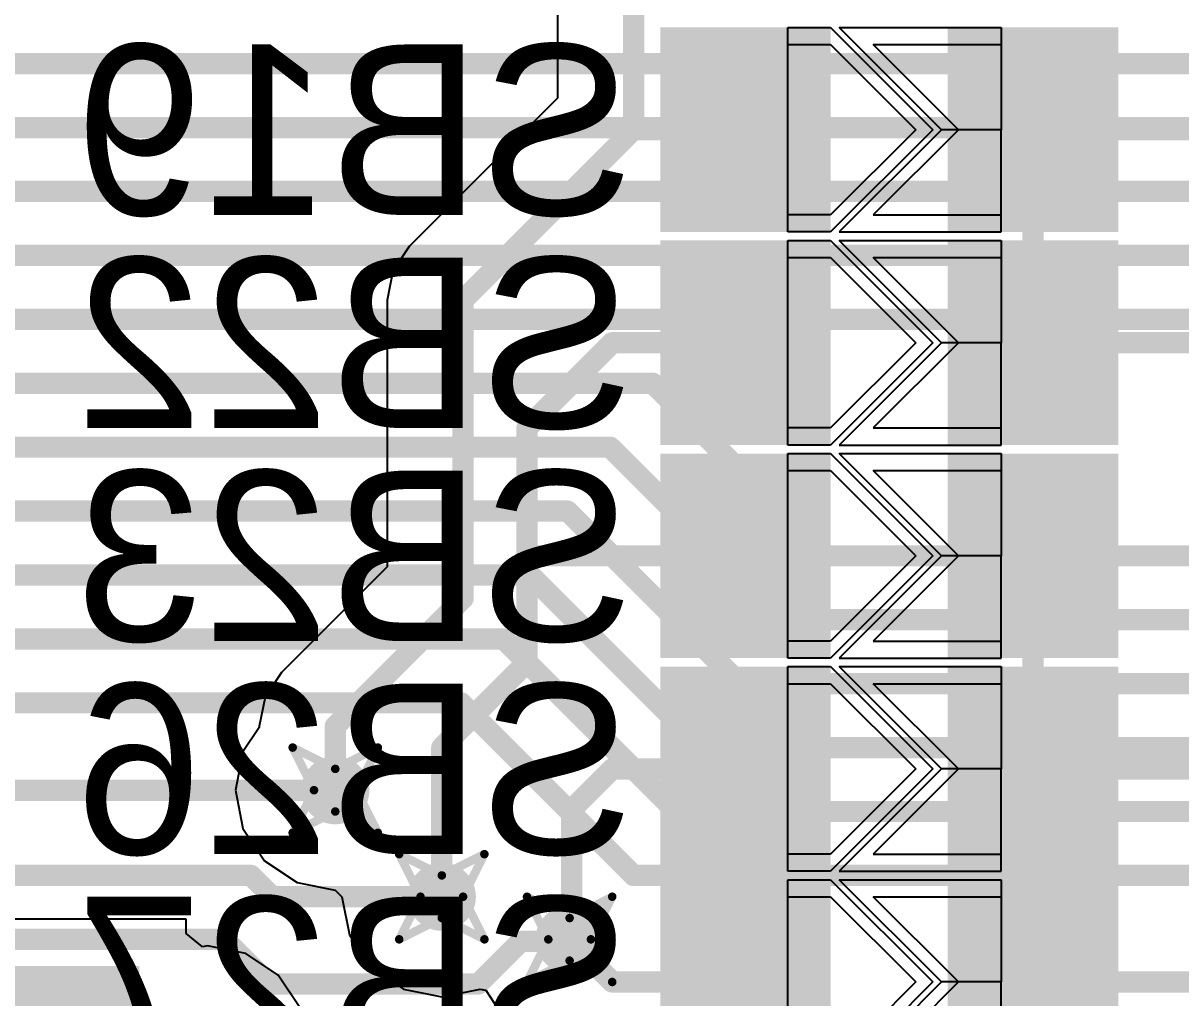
# Model space of a CAD drawing. Header units: millimetres. Extents: x 2.26 to 6.57, y 1.2 to 4.64.
# Drawn here: x 4.005 to 4.2767, y 2.4494 to 2.6781 of the extents above; entities that cross this region are included whole.
import ezdxf

# ---------------------------------------------------------------- set-up
doc = ezdxf.new("R2010")
doc.units = ezdxf.units.MM
doc.header["$MEASUREMENT"] = 0
for name, color, linetype in [('BottomLayer', 5, 'Continuous'), ('BottomOverlay', 54, 'Continuous'), ('BottomPaste', 16, 'Continuous'), ('BottomSolder', 6, 'Continuous'), ('DrillDrawing', 1, 'Continuous'), ('MultiLayer', 9, 'Continuous'), ('TopLayer', 1, 'Continuous'), ('ViaHoleLayer', 16, 'Continuous')]:
    doc.layers.add(name, color=color, linetype=linetype)

# ---------------------------------------------------------------- blocks, each defined once
blk = doc.blocks.new('JP2_SMD_B_10')
at = {"layer": 'BottomLayer'}
for p, q in [((-0.02625, 0.02), (-0.02625, 0)), ((0.00375, 0.02), (-0.02625, 0.02)), ((-0.01625, 0), (0.00375, 0.02)), ((-0.00625, 0), (0.01375, 0.02)), ((0.01375, 0.02), (0.02375, 0.02)), ((0.02375, 0.02), (0.02375, -0.02)), ((-0.02625, -0.02), (-0.02625, 0)), ((-0.02625, 0), (-0.01625, 0)), ((-0.02625, 0), (-0.01625, 0)), ((-0.01625, 0), (0.00375, -0.02)), ((0.01375, -0.02), (-0.00625, 0)), ((0.00375, -0.02), (-0.02625, -0.02)), ((0.02375, -0.02), (0.01375, -0.02))]:
    blk.add_line(p, q, dxfattribs=at)
for points in [[(-0.01775, 0.02), (-0.04975, 0.02), (-0.01775, -0.02), (-0.04975, -0.02)], [(0.04975, 0.02), (0.01775, 0.02), (0.04975, -0.02), (0.01775, -0.02)]]:
    blk.add_solid(points, dxfattribs=at)
at = {"layer": 'BottomPaste'}
for p, q in [((-0.02625, 0.02), (-0.02625, 0)), ((0.00375, 0.02), (-0.02625, 0.02)), ((-0.01625, 0), (0.00375, 0.02)), ((-0.00625, 0), (0.01375, 0.02)), ((0.01375, 0.02), (0.02375, 0.02)), ((0.02375, 0.02), (0.02375, -0.02)), ((-0.02625, -0.02), (-0.02625, 0)), ((-0.02625, 0), (-0.01625, 0)), ((-0.02625, 0), (-0.01625, 0)), ((-0.01625, 0), (0.00375, -0.02)), ((0.01375, -0.02), (-0.00625, 0)), ((0.00375, -0.02), (-0.02625, -0.02)), ((0.02375, -0.02), (0.01375, -0.02))]:
    blk.add_line(p, q, dxfattribs=at)
for points in [[(-0.01775, 0.02), (-0.04975, 0.02), (-0.01775, -0.02), (-0.04975, -0.02)], [(0.04975, 0.02), (0.01775, 0.02), (0.04975, -0.02), (0.01775, -0.02)]]:
    blk.add_solid(points, dxfattribs=at)
at = {"layer": 'BottomSolder'}
for p, q in [((-0.02625, 0.024), (-0.02625, 0)), ((0.01175, 0.024), (-0.02625, 0.024)), ((-0.01225, 0), (0.01175, 0.024)), ((-0.01025, 0), (0.01375, 0.024)), ((0.01375, 0.024), (0.02375, 0.024)), ((0.02375, 0.024), (0.02375, -0.024)), ((-0.02625, -0.024), (-0.02625, 0)), ((-0.02625, 0), (-0.01225, 0)), ((-0.02625, 0), (-0.01225, 0)), ((-0.01225, 0), (0.01175, -0.024)), ((0.01375, -0.024), (-0.01025, 0)), ((0.01175, -0.024), (-0.02625, -0.024)), ((0.02375, -0.024), (0.01375, -0.024))]:
    blk.add_line(p, q, dxfattribs=at)
for points in [[(-0.01375, 0.024), (-0.05375, 0.024), (-0.01375, -0.024), (-0.05375, -0.024)], [(0.05375, 0.024), (0.01375, 0.024), (0.05375, -0.024), (0.01375, -0.024)]]:
    blk.add_solid(points, dxfattribs=at)
blk = doc.blocks.new('JP2_SMD_B_33')
at = {"layer": 'BottomLayer'}
for p, q in [((-0.02625, 0.02), (-0.02625, 0)), ((0.00375, 0.02), (-0.02625, 0.02)), ((-0.01625, 0), (0.00375, 0.02)), ((-0.00625, 0), (0.01375, 0.02)), ((0.01375, 0.02), (0.02375, 0.02)), ((0.02375, 0.02), (0.02375, -0.02)), ((-0.02625, -0.02), (-0.02625, 0)), ((-0.02625, 0), (-0.01625, 0)), ((-0.02625, 0), (-0.01625, 0)), ((-0.01625, 0), (0.00375, -0.02)), ((0.01375, -0.02), (-0.00625, 0)), ((0.00375, -0.02), (-0.02625, -0.02)), ((0.02375, -0.02), (0.01375, -0.02))]:
    blk.add_line(p, q, dxfattribs=at)
for points in [[(-0.01775, 0.02), (-0.04975, 0.02), (-0.01775, -0.02), (-0.04975, -0.02)], [(0.04975, 0.02), (0.01775, 0.02), (0.04975, -0.02), (0.01775, -0.02)]]:
    blk.add_solid(points, dxfattribs=at)
at = {"layer": 'BottomPaste'}
for p, q in [((-0.02625, 0.02), (-0.02625, 0)), ((0.00375, 0.02), (-0.02625, 0.02)), ((-0.01625, 0), (0.00375, 0.02)), ((-0.00625, 0), (0.01375, 0.02)), ((0.01375, 0.02), (0.02375, 0.02)), ((0.02375, 0.02), (0.02375, -0.02)), ((-0.02625, -0.02), (-0.02625, 0)), ((-0.02625, 0), (-0.01625, 0)), ((-0.02625, 0), (-0.01625, 0)), ((-0.01625, 0), (0.00375, -0.02)), ((0.01375, -0.02), (-0.00625, 0)), ((0.00375, -0.02), (-0.02625, -0.02)), ((0.02375, -0.02), (0.01375, -0.02))]:
    blk.add_line(p, q, dxfattribs=at)
for points in [[(-0.01775, 0.02), (-0.04975, 0.02), (-0.01775, -0.02), (-0.04975, -0.02)], [(0.04975, 0.02), (0.01775, 0.02), (0.04975, -0.02), (0.01775, -0.02)]]:
    blk.add_solid(points, dxfattribs=at)
at = {"layer": 'BottomSolder'}
for p, q in [((-0.02625, 0.024), (-0.02625, 0)), ((0.01175, 0.024), (-0.02625, 0.024)), ((-0.01225, 0), (0.01175, 0.024)), ((-0.01025, 0), (0.01375, 0.024)), ((0.01375, 0.024), (0.02375, 0.024)), ((0.02375, 0.024), (0.02375, -0.024)), ((-0.02625, -0.024), (-0.02625, 0)), ((-0.02625, 0), (-0.01225, 0)), ((-0.02625, 0), (-0.01225, 0)), ((-0.01225, 0), (0.01175, -0.024)), ((0.01375, -0.024), (-0.01025, 0)), ((0.01175, -0.024), (-0.02625, -0.024)), ((0.02375, -0.024), (0.01375, -0.024))]:
    blk.add_line(p, q, dxfattribs=at)
for points in [[(-0.01375, 0.024), (-0.05375, 0.024), (-0.01375, -0.024), (-0.05375, -0.024)], [(0.05375, 0.024), (0.01375, 0.024), (0.05375, -0.024), (0.01375, -0.024)]]:
    blk.add_solid(points, dxfattribs=at)
blk = doc.blocks.new('JP2_SMD_B_36')
at = {"layer": 'BottomLayer'}
for p, q in [((-0.02625, 0.02), (-0.02625, 0)), ((0.00375, 0.02), (-0.02625, 0.02)), ((-0.01625, 0), (0.00375, 0.02)), ((-0.00625, 0), (0.01375, 0.02)), ((0.01375, 0.02), (0.02375, 0.02)), ((0.02375, 0.02), (0.02375, -0.02)), ((-0.02625, -0.02), (-0.02625, 0)), ((-0.02625, 0), (-0.01625, 0)), ((-0.02625, 0), (-0.01625, 0)), ((-0.01625, 0), (0.00375, -0.02)), ((0.01375, -0.02), (-0.00625, 0)), ((0.00375, -0.02), (-0.02625, -0.02)), ((0.02375, -0.02), (0.01375, -0.02))]:
    blk.add_line(p, q, dxfattribs=at)
for points in [[(-0.01775, 0.02), (-0.04975, 0.02), (-0.01775, -0.02), (-0.04975, -0.02)], [(0.04975, 0.02), (0.01775, 0.02), (0.04975, -0.02), (0.01775, -0.02)]]:
    blk.add_solid(points, dxfattribs=at)
at = {"layer": 'BottomPaste'}
for p, q in [((-0.02625, 0.02), (-0.02625, 0)), ((0.00375, 0.02), (-0.02625, 0.02)), ((-0.01625, 0), (0.00375, 0.02)), ((-0.00625, 0), (0.01375, 0.02)), ((0.01375, 0.02), (0.02375, 0.02)), ((0.02375, 0.02), (0.02375, -0.02)), ((-0.02625, -0.02), (-0.02625, 0)), ((-0.02625, 0), (-0.01625, 0)), ((-0.02625, 0), (-0.01625, 0)), ((-0.01625, 0), (0.00375, -0.02)), ((0.01375, -0.02), (-0.00625, 0)), ((0.00375, -0.02), (-0.02625, -0.02)), ((0.02375, -0.02), (0.01375, -0.02))]:
    blk.add_line(p, q, dxfattribs=at)
for points in [[(-0.01775, 0.02), (-0.04975, 0.02), (-0.01775, -0.02), (-0.04975, -0.02)], [(0.04975, 0.02), (0.01775, 0.02), (0.04975, -0.02), (0.01775, -0.02)]]:
    blk.add_solid(points, dxfattribs=at)
at = {"layer": 'BottomSolder'}
for p, q in [((-0.02625, 0.024), (-0.02625, 0)), ((0.01175, 0.024), (-0.02625, 0.024)), ((-0.01225, 0), (0.01175, 0.024)), ((-0.01025, 0), (0.01375, 0.024)), ((0.01375, 0.024), (0.02375, 0.024)), ((0.02375, 0.024), (0.02375, -0.024)), ((-0.02625, -0.024), (-0.02625, 0)), ((-0.02625, 0), (-0.01225, 0)), ((-0.02625, 0), (-0.01225, 0)), ((-0.01225, 0), (0.01175, -0.024)), ((0.01375, -0.024), (-0.01025, 0)), ((0.01175, -0.024), (-0.02625, -0.024)), ((0.02375, -0.024), (0.01375, -0.024))]:
    blk.add_line(p, q, dxfattribs=at)
for points in [[(-0.01375, 0.024), (-0.05375, 0.024), (-0.01375, -0.024), (-0.05375, -0.024)], [(0.05375, 0.024), (0.01375, 0.024), (0.05375, -0.024), (0.01375, -0.024)]]:
    blk.add_solid(points, dxfattribs=at)
blk = doc.blocks.new('JP2_SMD_B_37')
at = {"layer": 'BottomLayer'}
for p, q in [((-0.02625, 0.02), (-0.02625, 0)), ((0.00375, 0.02), (-0.02625, 0.02)), ((-0.01625, 0), (0.00375, 0.02)), ((-0.00625, 0), (0.01375, 0.02)), ((0.01375, 0.02), (0.02375, 0.02)), ((0.02375, 0.02), (0.02375, -0.02)), ((-0.02625, -0.02), (-0.02625, 0)), ((-0.02625, 0), (-0.01625, 0)), ((-0.02625, 0), (-0.01625, 0)), ((-0.01625, 0), (0.00375, -0.02)), ((0.01375, -0.02), (-0.00625, 0)), ((0.00375, -0.02), (-0.02625, -0.02)), ((0.02375, -0.02), (0.01375, -0.02))]:
    blk.add_line(p, q, dxfattribs=at)
for points in [[(-0.01775, 0.02), (-0.04975, 0.02), (-0.01775, -0.02), (-0.04975, -0.02)], [(0.04975, 0.02), (0.01775, 0.02), (0.04975, -0.02), (0.01775, -0.02)]]:
    blk.add_solid(points, dxfattribs=at)
at = {"layer": 'BottomPaste'}
for p, q in [((-0.02625, 0.02), (-0.02625, 0)), ((0.00375, 0.02), (-0.02625, 0.02)), ((-0.01625, 0), (0.00375, 0.02)), ((-0.00625, 0), (0.01375, 0.02)), ((0.01375, 0.02), (0.02375, 0.02)), ((0.02375, 0.02), (0.02375, -0.02)), ((-0.02625, -0.02), (-0.02625, 0)), ((-0.02625, 0), (-0.01625, 0)), ((-0.02625, 0), (-0.01625, 0)), ((-0.01625, 0), (0.00375, -0.02)), ((0.01375, -0.02), (-0.00625, 0)), ((0.00375, -0.02), (-0.02625, -0.02)), ((0.02375, -0.02), (0.01375, -0.02))]:
    blk.add_line(p, q, dxfattribs=at)
for points in [[(-0.01775, 0.02), (-0.04975, 0.02), (-0.01775, -0.02), (-0.04975, -0.02)], [(0.04975, 0.02), (0.01775, 0.02), (0.04975, -0.02), (0.01775, -0.02)]]:
    blk.add_solid(points, dxfattribs=at)
at = {"layer": 'BottomSolder'}
for p, q in [((-0.02625, 0.024), (-0.02625, 0)), ((0.01175, 0.024), (-0.02625, 0.024)), ((-0.01225, 0), (0.01175, 0.024)), ((-0.01025, 0), (0.01375, 0.024)), ((0.01375, 0.024), (0.02375, 0.024)), ((0.02375, 0.024), (0.02375, -0.024)), ((-0.02625, -0.024), (-0.02625, 0)), ((-0.02625, 0), (-0.01225, 0)), ((-0.02625, 0), (-0.01225, 0)), ((-0.01225, 0), (0.01175, -0.024)), ((0.01375, -0.024), (-0.01025, 0)), ((0.01175, -0.024), (-0.02625, -0.024)), ((0.02375, -0.024), (0.01375, -0.024))]:
    blk.add_line(p, q, dxfattribs=at)
for points in [[(-0.01375, 0.024), (-0.05375, 0.024), (-0.01375, -0.024), (-0.05375, -0.024)], [(0.05375, 0.024), (0.01375, 0.024), (0.05375, -0.024), (0.01375, -0.024)]]:
    blk.add_solid(points, dxfattribs=at)
blk = doc.blocks.new('JP2_SMD_B_38')
at = {"layer": 'BottomLayer'}
for p, q in [((-0.02625, 0.02), (-0.02625, 0)), ((0.00375, 0.02), (-0.02625, 0.02)), ((-0.01625, 0), (0.00375, 0.02)), ((-0.00625, 0), (0.01375, 0.02)), ((0.01375, 0.02), (0.02375, 0.02)), ((0.02375, 0.02), (0.02375, -0.02)), ((-0.02625, -0.02), (-0.02625, 0)), ((-0.02625, 0), (-0.01625, 0)), ((-0.02625, 0), (-0.01625, 0)), ((-0.01625, 0), (0.00375, -0.02)), ((0.01375, -0.02), (-0.00625, 0)), ((0.00375, -0.02), (-0.02625, -0.02)), ((0.02375, -0.02), (0.01375, -0.02))]:
    blk.add_line(p, q, dxfattribs=at)
for points in [[(-0.01775, 0.02), (-0.04975, 0.02), (-0.01775, -0.02), (-0.04975, -0.02)], [(0.04975, 0.02), (0.01775, 0.02), (0.04975, -0.02), (0.01775, -0.02)]]:
    blk.add_solid(points, dxfattribs=at)
at = {"layer": 'BottomPaste'}
for p, q in [((-0.02625, 0.02), (-0.02625, 0)), ((0.00375, 0.02), (-0.02625, 0.02)), ((-0.01625, 0), (0.00375, 0.02)), ((-0.00625, 0), (0.01375, 0.02)), ((0.01375, 0.02), (0.02375, 0.02)), ((0.02375, 0.02), (0.02375, -0.02)), ((-0.02625, -0.02), (-0.02625, 0)), ((-0.02625, 0), (-0.01625, 0)), ((-0.02625, 0), (-0.01625, 0)), ((-0.01625, 0), (0.00375, -0.02)), ((0.01375, -0.02), (-0.00625, 0)), ((0.00375, -0.02), (-0.02625, -0.02)), ((0.02375, -0.02), (0.01375, -0.02))]:
    blk.add_line(p, q, dxfattribs=at)
for points in [[(-0.01775, 0.02), (-0.04975, 0.02), (-0.01775, -0.02), (-0.04975, -0.02)], [(0.04975, 0.02), (0.01775, 0.02), (0.04975, -0.02), (0.01775, -0.02)]]:
    blk.add_solid(points, dxfattribs=at)
at = {"layer": 'BottomSolder'}
for p, q in [((-0.02625, 0.024), (-0.02625, 0)), ((0.01175, 0.024), (-0.02625, 0.024)), ((-0.01225, 0), (0.01175, 0.024)), ((-0.01025, 0), (0.01375, 0.024)), ((0.01375, 0.024), (0.02375, 0.024)), ((0.02375, 0.024), (0.02375, -0.024)), ((-0.02625, -0.024), (-0.02625, 0)), ((-0.02625, 0), (-0.01225, 0)), ((-0.02625, 0), (-0.01225, 0)), ((-0.01225, 0), (0.01175, -0.024)), ((0.01375, -0.024), (-0.01025, 0)), ((0.01175, -0.024), (-0.02625, -0.024)), ((0.02375, -0.024), (0.01375, -0.024))]:
    blk.add_line(p, q, dxfattribs=at)
for points in [[(-0.01375, 0.024), (-0.05375, 0.024), (-0.01375, -0.024), (-0.05375, -0.024)], [(0.05375, 0.024), (0.01375, 0.024), (0.05375, -0.024), (0.01375, -0.024)]]:
    blk.add_solid(points, dxfattribs=at)
blk = doc.blocks.new('JP2_SMD_B_39')
at = {"layer": 'BottomLayer'}
for p, q in [((-0.02625, 0.02), (-0.02625, 0)), ((0.00375, 0.02), (-0.02625, 0.02)), ((-0.01625, 0), (0.00375, 0.02)), ((-0.00625, 0), (0.01375, 0.02)), ((0.01375, 0.02), (0.02375, 0.02)), ((0.02375, 0.02), (0.02375, -0.02)), ((-0.02625, -0.02), (-0.02625, 0)), ((-0.02625, 0), (-0.01625, 0)), ((-0.02625, 0), (-0.01625, 0)), ((-0.01625, 0), (0.00375, -0.02)), ((0.01375, -0.02), (-0.00625, 0)), ((0.00375, -0.02), (-0.02625, -0.02)), ((0.02375, -0.02), (0.01375, -0.02))]:
    blk.add_line(p, q, dxfattribs=at)
for points in [[(-0.01775, 0.02), (-0.04975, 0.02), (-0.01775, -0.02), (-0.04975, -0.02)], [(0.04975, 0.02), (0.01775, 0.02), (0.04975, -0.02), (0.01775, -0.02)]]:
    blk.add_solid(points, dxfattribs=at)
at = {"layer": 'BottomPaste'}
for p, q in [((-0.02625, 0.02), (-0.02625, 0)), ((0.00375, 0.02), (-0.02625, 0.02)), ((-0.01625, 0), (0.00375, 0.02)), ((-0.00625, 0), (0.01375, 0.02)), ((0.01375, 0.02), (0.02375, 0.02)), ((0.02375, 0.02), (0.02375, -0.02)), ((-0.02625, -0.02), (-0.02625, 0)), ((-0.02625, 0), (-0.01625, 0)), ((-0.02625, 0), (-0.01625, 0)), ((-0.01625, 0), (0.00375, -0.02)), ((0.01375, -0.02), (-0.00625, 0)), ((0.00375, -0.02), (-0.02625, -0.02)), ((0.02375, -0.02), (0.01375, -0.02))]:
    blk.add_line(p, q, dxfattribs=at)
for points in [[(-0.01775, 0.02), (-0.04975, 0.02), (-0.01775, -0.02), (-0.04975, -0.02)], [(0.04975, 0.02), (0.01775, 0.02), (0.04975, -0.02), (0.01775, -0.02)]]:
    blk.add_solid(points, dxfattribs=at)
at = {"layer": 'BottomSolder'}
for p, q in [((-0.02625, 0.024), (-0.02625, 0)), ((0.01175, 0.024), (-0.02625, 0.024)), ((-0.01225, 0), (0.01175, 0.024)), ((-0.01025, 0), (0.01375, 0.024)), ((0.01375, 0.024), (0.02375, 0.024)), ((0.02375, 0.024), (0.02375, -0.024)), ((-0.02625, -0.024), (-0.02625, 0)), ((-0.02625, 0), (-0.01225, 0)), ((-0.02625, 0), (-0.01225, 0)), ((-0.01225, 0), (0.01175, -0.024)), ((0.01375, -0.024), (-0.01025, 0)), ((0.01175, -0.024), (-0.02625, -0.024)), ((0.02375, -0.024), (0.01375, -0.024))]:
    blk.add_line(p, q, dxfattribs=at)
for points in [[(-0.01375, 0.024), (-0.05375, 0.024), (-0.01375, -0.024), (-0.05375, -0.024)], [(0.05375, 0.024), (0.01375, 0.024), (0.05375, -0.024), (0.01375, -0.024)]]:
    blk.add_solid(points, dxfattribs=at)

msp = doc.modelspace()

# ---------------------------------------------------------------- linework, layer by layer
at = {"layer": 'BottomLayer'}
for p, q in [((4.13042, 2.69815), (4.13042, 2.66054)), ((4.13042, 2.66054), (4.09565, 2.62577)), ((4.09565, 2.62577), (4.09178, 2.61998)), ((4.09178, 2.61998), (4.09042, 2.61315)), ((4.09042, 2.61315), (4.09042, 2.55054)), ((4.09042, 2.55054), (4.06565, 2.52577)), ((4.06565, 2.52577), (4.06178, 2.51998)), ((4.06178, 2.51998), (4.06042, 2.51315)), ((4.06042, 2.51284), (4.0566, 2.50712)), ((4.06042, 2.51315), (4.06042, 2.51284)), ((4.0566, 2.50712), (4.05482, 2.49815)), ((4.05482, 2.49815), (4.0566, 2.48918)), ((4.0566, 2.48918), (4.06169, 2.48157)), ((4.06169, 2.48157), (4.06929, 2.47648)), ((4.06929, 2.47648), (4.07827, 2.4747)), ((4.07827, 2.4747), (4.07982, 2.47315)), ((4.07982, 2.47315), (4.0816, 2.46418)), ((4.04327, 2.4679), (3.97327, 2.4679)), ((4.04327, 2.46455), (4.04327, 2.4679)), ((4.04713, 2.46137), (4.04327, 2.46455)), ((4.0816, 2.46418), (4.08669, 2.45657)), ((4.04827, 2.4616), (4.04713, 2.46137)), ((4.05724, 2.45982), (4.04827, 2.4616)), ((4.06485, 2.45473), (4.05724, 2.45982)), ((4.08669, 2.45657), (4.09429, 2.45148)), ((4.06993, 2.44712), (4.06485, 2.45473)), ((4.09429, 2.45148), (4.10327, 2.4497)), ((4.10327, 2.4497), (4.11224, 2.45148)), ((4.11224, 2.45148), (4.11224, 2.45148)), ((4.11224, 2.45148), (4.11224, 2.45148)), ((4.11224, 2.45148), (4.11358, 2.45122)), ((4.11358, 2.45122), (4.11669, 2.44657))]:
    msp.add_line(p, q, dxfattribs=at)
at = {"layer": 'BottomLayer', "const_width": 0.005}
for points in [[(4.14827, 2.65315), (4.14827, 2.69815)], [(4.10827, 2.61315), (4.14827, 2.65315)], [(4.14827, 2.65315), (4.17452, 2.65315)], [(4.24202, 2.60315), (4.24202, 2.65315)], [(4.24202, 2.65315), (4.32452, 2.65315)], [(4.10827, 2.54315), (4.10827, 2.61315)], [(4.12327, 2.58315), (4.14327, 2.60315)], [(4.14327, 2.60315), (4.17452, 2.60315)], [(4.24202, 2.60315), (4.32452, 2.60315)], [(4.12327, 2.55315), (4.12327, 2.58315)], [(4.12327, 2.52815), (4.12327, 2.55315)], [(4.12327, 2.55315), (4.17452, 2.55315)], [(4.24202, 2.50315), (4.24202, 2.55315)], [(4.24202, 2.55315), (4.32452, 2.55315)], [(4.07827, 2.51315), (4.10827, 2.54315)], [(4.10327, 2.50815), (4.12327, 2.52815)], [(4.07827, 2.49815), (4.07827, 2.51315)], [(4.10327, 2.47315), (4.10327, 2.50815)], [(4.13377, 2.49365), (4.14327, 2.50315)], [(4.14327, 2.50315), (4.16827, 2.50315)], [(4.24202, 2.50315), (4.32452, 2.50315)], [(4.07827, 2.49815), (4.07963, 2.49952)], [(4.13377, 2.46365), (4.13377, 2.49365)], [(4.13327, 2.46315), (4.13377, 2.46365)], [(4.13327, 2.46315), (4.14327, 2.45315)], [(4.14327, 2.45315), (4.17452, 2.45315)], [(4.17452, 2.45315), (4.18452, 2.45315)], [(4.23452, 2.45315), (4.24202, 2.45315)], [(4.24202, 2.45315), (4.32452, 2.45315)]]:
    msp.add_lwpolyline(points, dxfattribs=at)
at = {"layer": 'BottomLayer'}
for points, const_width in [([(4.14702, 2.65315, 1), (4.14952, 2.65315, 1)], 0.0025), ([(4.14702, 2.65315, 1), (4.14952, 2.65315, 1)], 0.0025), ([(4.14702, 2.65315, 1), (4.14952, 2.65315, 1)], 0.0025), ([(4.17327, 2.65315, 1), (4.17577, 2.65315, 1)], 0.0025), ([(4.24077, 2.65315, 1), (4.24327, 2.65315, 1)], 0.0025), ([(4.24077, 2.65315, 1), (4.24327, 2.65315, 1)], 0.0025), ([(4.10702, 2.61315, 1), (4.10952, 2.61315, 1)], 0.0025), ([(4.10702, 2.61315, 1), (4.10952, 2.61315, 1)], 0.0025), ([(4.14202, 2.60315, 1), (4.14452, 2.60315, 1)], 0.0025), ([(4.14202, 2.60315, 1), (4.14452, 2.60315, 1)], 0.0025), ([(4.17327, 2.60315, 1), (4.17577, 2.60315, 1)], 0.0025), ([(4.24077, 2.60315, 1), (4.24327, 2.60315, 1)], 0.0025), ([(4.24077, 2.60315, 1), (4.24327, 2.60315, 1)], 0.0025), ([(4.12202, 2.58315, 1), (4.12452, 2.58315, 1)], 0.0025), ([(4.12202, 2.58315, 1), (4.12452, 2.58315, 1)], 0.0025), ([(4.12202, 2.55315, 1), (4.12452, 2.55315, 1)], 0.0025), ([(4.12202, 2.55315, 1), (4.12452, 2.55315, 1)], 0.0025), ([(4.12202, 2.55315, 1), (4.12452, 2.55315, 1)], 0.0025), ([(4.17327, 2.55315, 1), (4.17577, 2.55315, 1)], 0.0025), ([(4.24077, 2.55315, 1), (4.24327, 2.55315, 1)], 0.0025), ([(4.24077, 2.55315, 1), (4.24327, 2.55315, 1)], 0.0025), ([(4.10702, 2.54315, 1), (4.10952, 2.54315, 1)], 0.0025), ([(4.10702, 2.54315, 1), (4.10952, 2.54315, 1)], 0.0025), ([(4.12202, 2.52815, 1), (4.12452, 2.52815, 1)], 0.0025), ([(4.12202, 2.52815, 1), (4.12452, 2.52815, 1)], 0.0025), ([(4.07702, 2.51315, 1), (4.07952, 2.51315, 1)], 0.0025), ([(4.07702, 2.51315, 1), (4.07952, 2.51315, 1)], 0.0025), ([(4.10202, 2.50815, 1), (4.10452, 2.50815, 1)], 0.0025), ([(4.10202, 2.50815, 1), (4.10452, 2.50815, 1)], 0.0025), ([(4.07427, 2.49815, 1), (4.08227, 2.49815, 1)], 0.008), ([(4.14202, 2.50315, 1), (4.14452, 2.50315, 1)], 0.0025), ([(4.14202, 2.50315, 1), (4.14452, 2.50315, 1)], 0.0025), ([(4.16702, 2.50315, 1), (4.16952, 2.50315, 1)], 0.0025), ([(4.24077, 2.50315, 1), (4.24327, 2.50315, 1)], 0.0025), ([(4.24077, 2.50315, 1), (4.24327, 2.50315, 1)], 0.0025), ([(4.07702, 2.49815, 1), (4.07952, 2.49815, 1)], 0.0025), ([(4.07702, 2.49815, 1), (4.07952, 2.49815, 1)], 0.0025), ([(4.07838, 2.49952, 1), (4.08088, 2.49952, 1)], 0.0025), ([(4.13252, 2.49365, 1), (4.13502, 2.49365, 1)], 0.0025), ([(4.13252, 2.49365, 1), (4.13502, 2.49365, 1)], 0.0025), ([(4.09927, 2.47315, 1), (4.10727, 2.47315, 1)], 0.008), ([(4.10202, 2.47315, 1), (4.10452, 2.47315, 1)], 0.0025), ([(4.12927, 2.46315, 1), (4.13727, 2.46315, 1)], 0.008), ([(4.13202, 2.46315, 1), (4.13452, 2.46315, 1)], 0.0025), ([(4.13202, 2.46315, 1), (4.13452, 2.46315, 1)], 0.0025), ([(4.13252, 2.46365, 1), (4.13502, 2.46365, 1)], 0.0025), ([(4.13252, 2.46365, 1), (4.13502, 2.46365, 1)], 0.0025), ([(4.14202, 2.45315, 1), (4.14452, 2.45315, 1)], 0.0025), ([(4.14202, 2.45315, 1), (4.14452, 2.45315, 1)], 0.0025), ([(4.17327, 2.45315, 1), (4.17577, 2.45315, 1)], 0.0025), ([(4.17327, 2.45315, 1), (4.17577, 2.45315, 1)], 0.0025), ([(4.18327, 2.45315, 1), (4.18577, 2.45315, 1)], 0.0025), ([(4.23327, 2.45315, 1), (4.23577, 2.45315, 1)], 0.0025), ([(4.24077, 2.45315, 1), (4.24327, 2.45315, 1)], 0.0025), ([(4.24077, 2.45315, 1), (4.24327, 2.45315, 1)], 0.0025)]:
    msp.add_lwpolyline(points, format="xyb", close=True, dxfattribs=dict(at, const_width=const_width))
at = {"layer": 'DrillDrawing', "const_width": 0.002}
for points in [[(4.06827, 2.50815), (4.07827, 2.50315)], [(4.06827, 2.50815), (4.07327, 2.49815)], [(4.07827, 2.50315), (4.08827, 2.50815)], [(4.08327, 2.49815), (4.08827, 2.50815)], [(4.06827, 2.48815), (4.07327, 2.49815)], [(4.08327, 2.49815), (4.08827, 2.48815)], [(4.06827, 2.48815), (4.07827, 2.49315)], [(4.07827, 2.49315), (4.08827, 2.48815)], [(4.09327, 2.48315), (4.10327, 2.47815)], [(4.09327, 2.48315), (4.09827, 2.47315)], [(4.10327, 2.47815), (4.11327, 2.48315)], [(4.10827, 2.47315), (4.11327, 2.48315)], [(4.09327, 2.46315), (4.09827, 2.47315)], [(4.10827, 2.47315), (4.11327, 2.46315)], [(4.12327, 2.47315), (4.13327, 2.46815)], [(4.12327, 2.47315), (4.12827, 2.46315)], [(4.13327, 2.46815), (4.14327, 2.47315)], [(4.13827, 2.46315), (4.14327, 2.47315)], [(4.09327, 2.46315), (4.10327, 2.46815)], [(4.10327, 2.46815), (4.11327, 2.46315)], [(4.12327, 2.45315), (4.12827, 2.46315)], [(4.13827, 2.46315), (4.14327, 2.45315)], [(4.12327, 2.45315), (4.13327, 2.45815)], [(4.13327, 2.45815), (4.14327, 2.45315)]]:
    msp.add_lwpolyline(points, dxfattribs=at)
at = {"layer": 'DrillDrawing', "const_width": 0.001}
for points in [[(4.06777, 2.50815, 1), (4.06877, 2.50815, 1)], [(4.06777, 2.50815, 1), (4.06877, 2.50815, 1)], [(4.08777, 2.50815, 1), (4.08877, 2.50815, 1)], [(4.08777, 2.50815, 1), (4.08877, 2.50815, 1)], [(4.07777, 2.50315, 1), (4.07877, 2.50315, 1)], [(4.07777, 2.50315, 1), (4.07877, 2.50315, 1)], [(4.07277, 2.49815, 1), (4.07377, 2.49815, 1)], [(4.07277, 2.49815, 1), (4.07377, 2.49815, 1)], [(4.08277, 2.49815, 1), (4.08377, 2.49815, 1)], [(4.08277, 2.49815, 1), (4.08377, 2.49815, 1)], [(4.07777, 2.49315, 1), (4.07877, 2.49315, 1)], [(4.07777, 2.49315, 1), (4.07877, 2.49315, 1)], [(4.06777, 2.48815, 1), (4.06877, 2.48815, 1)], [(4.06777, 2.48815, 1), (4.06877, 2.48815, 1)], [(4.08777, 2.48815, 1), (4.08877, 2.48815, 1)], [(4.08777, 2.48815, 1), (4.08877, 2.48815, 1)], [(4.09277, 2.48315, 1), (4.09377, 2.48315, 1)], [(4.09277, 2.48315, 1), (4.09377, 2.48315, 1)], [(4.11277, 2.48315, 1), (4.11377, 2.48315, 1)], [(4.11277, 2.48315, 1), (4.11377, 2.48315, 1)], [(4.10277, 2.47815, 1), (4.10377, 2.47815, 1)], [(4.10277, 2.47815, 1), (4.10377, 2.47815, 1)], [(4.09777, 2.47315, 1), (4.09877, 2.47315, 1)], [(4.09777, 2.47315, 1), (4.09877, 2.47315, 1)], [(4.10777, 2.47315, 1), (4.10877, 2.47315, 1)], [(4.10777, 2.47315, 1), (4.10877, 2.47315, 1)], [(4.12277, 2.47315, 1), (4.12377, 2.47315, 1)], [(4.12277, 2.47315, 1), (4.12377, 2.47315, 1)], [(4.14277, 2.47315, 1), (4.14377, 2.47315, 1)], [(4.14277, 2.47315, 1), (4.14377, 2.47315, 1)], [(4.10277, 2.46815, 1), (4.10377, 2.46815, 1)], [(4.10277, 2.46815, 1), (4.10377, 2.46815, 1)], [(4.13277, 2.46815, 1), (4.13377, 2.46815, 1)], [(4.13277, 2.46815, 1), (4.13377, 2.46815, 1)], [(4.09277, 2.46315, 1), (4.09377, 2.46315, 1)], [(4.09277, 2.46315, 1), (4.09377, 2.46315, 1)], [(4.11277, 2.46315, 1), (4.11377, 2.46315, 1)], [(4.11277, 2.46315, 1), (4.11377, 2.46315, 1)], [(4.12777, 2.46315, 1), (4.12877, 2.46315, 1)], [(4.12777, 2.46315, 1), (4.12877, 2.46315, 1)], [(4.13777, 2.46315, 1), (4.13877, 2.46315, 1)], [(4.13777, 2.46315, 1), (4.13877, 2.46315, 1)], [(4.13277, 2.45815, 1), (4.13377, 2.45815, 1)], [(4.13277, 2.45815, 1), (4.13377, 2.45815, 1)], [(4.12277, 2.45315, 1), (4.12377, 2.45315, 1)], [(4.12277, 2.45315, 1), (4.12377, 2.45315, 1)], [(4.14277, 2.45315, 1), (4.14377, 2.45315, 1)], [(4.14277, 2.45315, 1), (4.14377, 2.45315, 1)]]:
    msp.add_lwpolyline(points, format="xyb", close=True, dxfattribs=at)
at = {"layer": 'MultiLayer', "const_width": 0.008}
for points in [[(4.07427, 2.49815, 1), (4.08227, 2.49815, 1)], [(4.09927, 2.47315, 1), (4.10727, 2.47315, 1)], [(4.12927, 2.46315, 1), (4.13727, 2.46315, 1)]]:
    msp.add_lwpolyline(points, format="xyb", close=True, dxfattribs=at)
at = {"layer": 'TopLayer', "const_width": 0.005}
for points in [[(3.88448, 2.66865), (4.64377, 2.66865)], [(3.87827, 2.65365), (4.66377, 2.65365)], [(3.82634, 2.63865), (4.68377, 2.63865)], [(3.83255, 2.62365), (4.76277, 2.62365)], [(3.83877, 2.60865), (4.58827, 2.60865)], [(3.84513, 2.59365), (4.15277, 2.59365)], [(4.15277, 2.59365), (4.19327, 2.55315)], [(3.85134, 2.57865), (4.14277, 2.57865)], [(4.14277, 2.57865), (4.18327, 2.53815)], [(3.85755, 2.56365), (4.13277, 2.56365)], [(4.13277, 2.56365), (4.17327, 2.52315)], [(4.19327, 2.55315), (4.63948, 2.55315)], [(3.86513, 2.54865), (4.12398, 2.54865)], [(4.12398, 2.54865), (4.16448, 2.50815)], [(4.18327, 2.53815), (4.64569, 2.53815)], [(3.87134, 2.53365), (4.11777, 2.53365)], [(4.11777, 2.53365), (4.15827, 2.49315)], [(4.17327, 2.52315), (4.87327, 2.52315)], [(3.87755, 2.51865), (4.10777, 2.51865)], [(4.10777, 2.51865), (4.14827, 2.47815)], [(4.16448, 2.50815), (4.83827, 2.50815)], [(3.87827, 2.49815), (4.07827, 2.49815)], [(4.15827, 2.49315), (4.66448, 2.49315)], [(3.89514, 2.47815), (4.05847, 2.47815)], [(4.05847, 2.47815), (4.06347, 2.47315)], [(4.14827, 2.47815), (4.65827, 2.47815)], [(4.06347, 2.47315), (4.10327, 2.47315)], [(3.90136, 2.46315), (4.05226, 2.46315)], [(4.05226, 2.46315), (4.06276, 2.45265)], [(4.11176, 2.45265), (4.12176, 2.46265)], [(4.12176, 2.46265), (4.13277, 2.46265)], [(4.13277, 2.46265), (4.13327, 2.46315)], [(4.06276, 2.45265), (4.11176, 2.45265)]]:
    msp.add_lwpolyline(points, dxfattribs=at)
at = {"layer": 'TopLayer'}
for points, const_width in [([(4.15152, 2.59365, 1), (4.15402, 2.59365, 1)], 0.0025), ([(4.15152, 2.59365, 1), (4.15402, 2.59365, 1)], 0.0025), ([(4.14152, 2.57865, 1), (4.14402, 2.57865, 1)], 0.0025), ([(4.14152, 2.57865, 1), (4.14402, 2.57865, 1)], 0.0025), ([(4.13152, 2.56365, 1), (4.13402, 2.56365, 1)], 0.0025), ([(4.13152, 2.56365, 1), (4.13402, 2.56365, 1)], 0.0025), ([(4.19202, 2.55315, 1), (4.19452, 2.55315, 1)], 0.0025), ([(4.19202, 2.55315, 1), (4.19452, 2.55315, 1)], 0.0025), ([(4.12273, 2.54865, 1), (4.12523, 2.54865, 1)], 0.0025), ([(4.12273, 2.54865, 1), (4.12523, 2.54865, 1)], 0.0025), ([(4.18202, 2.53815, 1), (4.18452, 2.53815, 1)], 0.0025), ([(4.18202, 2.53815, 1), (4.18452, 2.53815, 1)], 0.0025), ([(4.11652, 2.53365, 1), (4.11902, 2.53365, 1)], 0.0025), ([(4.11652, 2.53365, 1), (4.11902, 2.53365, 1)], 0.0025), ([(4.17202, 2.52315, 1), (4.17452, 2.52315, 1)], 0.0025), ([(4.17202, 2.52315, 1), (4.17452, 2.52315, 1)], 0.0025), ([(4.10652, 2.51865, 1), (4.10902, 2.51865, 1)], 0.0025), ([(4.10652, 2.51865, 1), (4.10902, 2.51865, 1)], 0.0025), ([(4.16323, 2.50815, 1), (4.16573, 2.50815, 1)], 0.0025), ([(4.16323, 2.50815, 1), (4.16573, 2.50815, 1)], 0.0025), ([(4.07427, 2.49815, 1), (4.08227, 2.49815, 1)], 0.008), ([(4.07702, 2.49815, 1), (4.07952, 2.49815, 1)], 0.0025), ([(4.15702, 2.49315, 1), (4.15952, 2.49315, 1)], 0.0025), ([(4.15702, 2.49315, 1), (4.15952, 2.49315, 1)], 0.0025), ([(4.05722, 2.47815, 1), (4.05972, 2.47815, 1)], 0.0025), ([(4.05722, 2.47815, 1), (4.05972, 2.47815, 1)], 0.0025), ([(4.09927, 2.47315, 1), (4.10727, 2.47315, 1)], 0.008), ([(4.14702, 2.47815, 1), (4.14952, 2.47815, 1)], 0.0025), ([(4.14702, 2.47815, 1), (4.14952, 2.47815, 1)], 0.0025), ([(4.06222, 2.47315, 1), (4.06472, 2.47315, 1)], 0.0025), ([(4.06222, 2.47315, 1), (4.06472, 2.47315, 1)], 0.0025), ([(4.10202, 2.47315, 1), (4.10452, 2.47315, 1)], 0.0025), ([(4.12927, 2.46315, 1), (4.13727, 2.46315, 1)], 0.008), ([(4.05101, 2.46315, 1), (4.05351, 2.46315, 1)], 0.0025), ([(4.05101, 2.46315, 1), (4.05351, 2.46315, 1)], 0.0025), ([(4.12051, 2.46265, 1), (4.12301, 2.46265, 1)], 0.0025), ([(4.12051, 2.46265, 1), (4.12301, 2.46265, 1)], 0.0025), ([(4.13152, 2.46265, 1), (4.13402, 2.46265, 1)], 0.0025), ([(4.13152, 2.46265, 1), (4.13402, 2.46265, 1)], 0.0025), ([(4.13202, 2.46315, 1), (4.13452, 2.46315, 1)], 0.0025), ([(4.06151, 2.45265, 1), (4.06401, 2.45265, 1)], 0.0025), ([(4.06151, 2.45265, 1), (4.06401, 2.45265, 1)], 0.0025), ([(4.11051, 2.45265, 1), (4.11301, 2.45265, 1)], 0.0025), ([(4.11051, 2.45265, 1), (4.11301, 2.45265, 1)], 0.0025)]:
    msp.add_lwpolyline(points, format="xyb", close=True, dxfattribs=dict(at, const_width=const_width))
at = {"layer": 'ViaHoleLayer', "const_width": 0.004}
for points in [[(4.07627, 2.49815, 1), (4.08027, 2.49815, 1)], [(4.10127, 2.47315, 1), (4.10527, 2.47315, 1)], [(4.13127, 2.46315, 1), (4.13527, 2.46315, 1)]]:
    msp.add_lwpolyline(points, format="xyb", close=True, dxfattribs=at)

# ---------------------------------------------------------------- block references
for name, p, rotation in [('JP2_SMD_B_39', (4.20827, 2.65315), 180), ('JP2_SMD_B_38', (4.20827, 2.60315), 180), ('JP2_SMD_B_37', (4.20827, 2.55315), 180), ('JP2_SMD_B_36', (4.20827, 2.50315), 180), ('JP2_SMD_B_33', (4.20827, 2.45315), 180), ('JP2_SMD_B_10', (4.00827, 2.40315), 270)]:
    msp.add_blockref(name, p, dxfattribs=dict(rotation=rotation))

# ---------------------------------------------------------------- texts
at = {"layer": 'BottomOverlay', "text_generation_flag": 2}
for s, p in [('SB19', (4.14827, 2.63315)), ('SB22', (4.14827, 2.58315)), ('SB23', (4.14827, 2.53315)), ('SB26', (4.14827, 2.48315)), ('SB27', (4.14827, 2.43315))]:
    msp.add_text(s, height=0.04, dxfattribs=at).set_placement(p)

doc.saveas('drawing.dxf')
